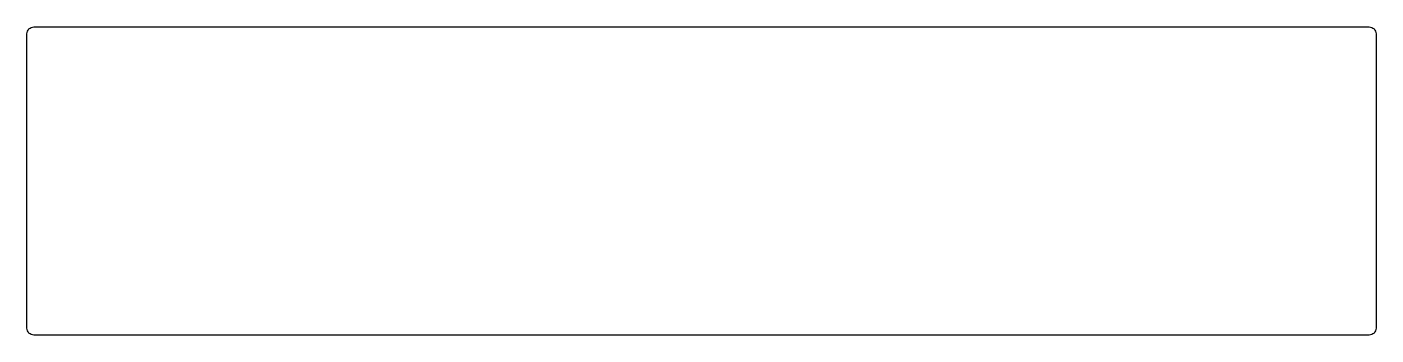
# Model space of a CAD drawing. Header units: millimetres. Extents: x 3 to 398, y -93 to -3.
import ezdxf

# ---------------------------------------------------------------- set-up
doc = ezdxf.new("R2010")
doc.units = ezdxf.units.MM
doc.header["$MEASUREMENT"] = 0

msp = doc.modelspace()

# ---------------------------------------------------------------- linework, layer by layer
at = {"linetype": 'Continuous'}
msp.add_lwpolyline([(4.52, -2.75), (395.52, -2.75, -0.414214), (397.52, -4.75), (397.52, -90.95, -0.414214), (395.52, -92.95), (4.52, -92.95, -0.414214), (2.52, -90.95), (2.52, -4.75, -0.414214)], format="xyb", close=True, dxfattribs=at)

doc.saveas('drawing.dxf')
